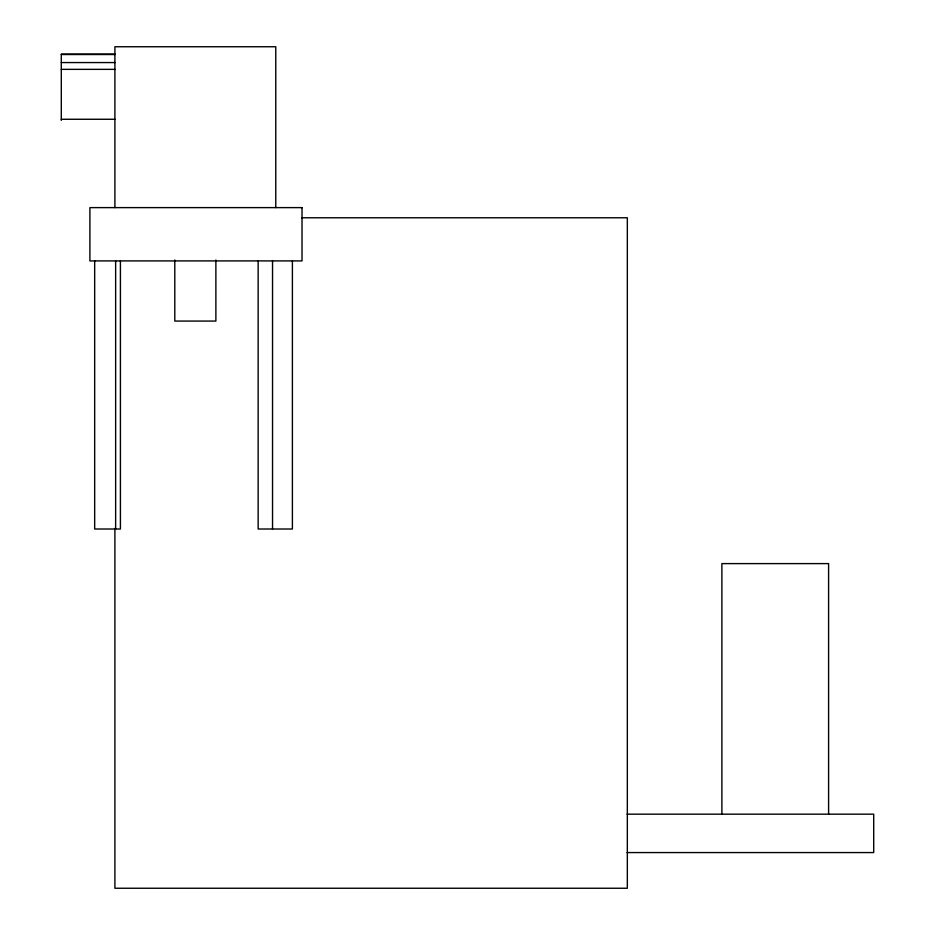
<?xml version="1.0" encoding="UTF-8"?>
<svg xmlns="http://www.w3.org/2000/svg" width="935" height="935" viewBox="0 0 935 935"><rect width="100%" height="100%" fill="white"/><g stroke="black" fill="none" stroke-linecap="round" stroke-linejoin="round"><path stroke-width="1.4" d="M114.9 54.09L61.289 54.09L61.289 120.405M61.289 54.522L114.9 54.522M61.289 62.563L114.9 62.563M61.289 69.354L114.9 69.354M61.289 119.271L114.9 119.271M301.771 217.773L627.327 217.773L627.327 888.25L114.9 888.25L114.9 528.345M627.104 814.175L873.711 814.175L873.711 852.568L627.104 852.568M828.597 814.175L828.597 563.606L721.89 563.606L721.89 814.175M292.398 260.912L292.398 529.011L258.154 529.011L258.154 260.912M275.767 207.617L275.767 46.75L114.9 46.75L114.9 207.617M272.541 260.912L272.541 529.011M215.88 259.977L215.88 321.067L174.798 321.067L174.798 259.977M120.416 260.912L120.416 529.011L94.669 529.011L94.669 260.912M115.636 260.912L115.636 529.011M302.017 207.617L89.9 207.617L89.9 260.912L302.017 260.912L302.017 207.617"/></g></svg>
